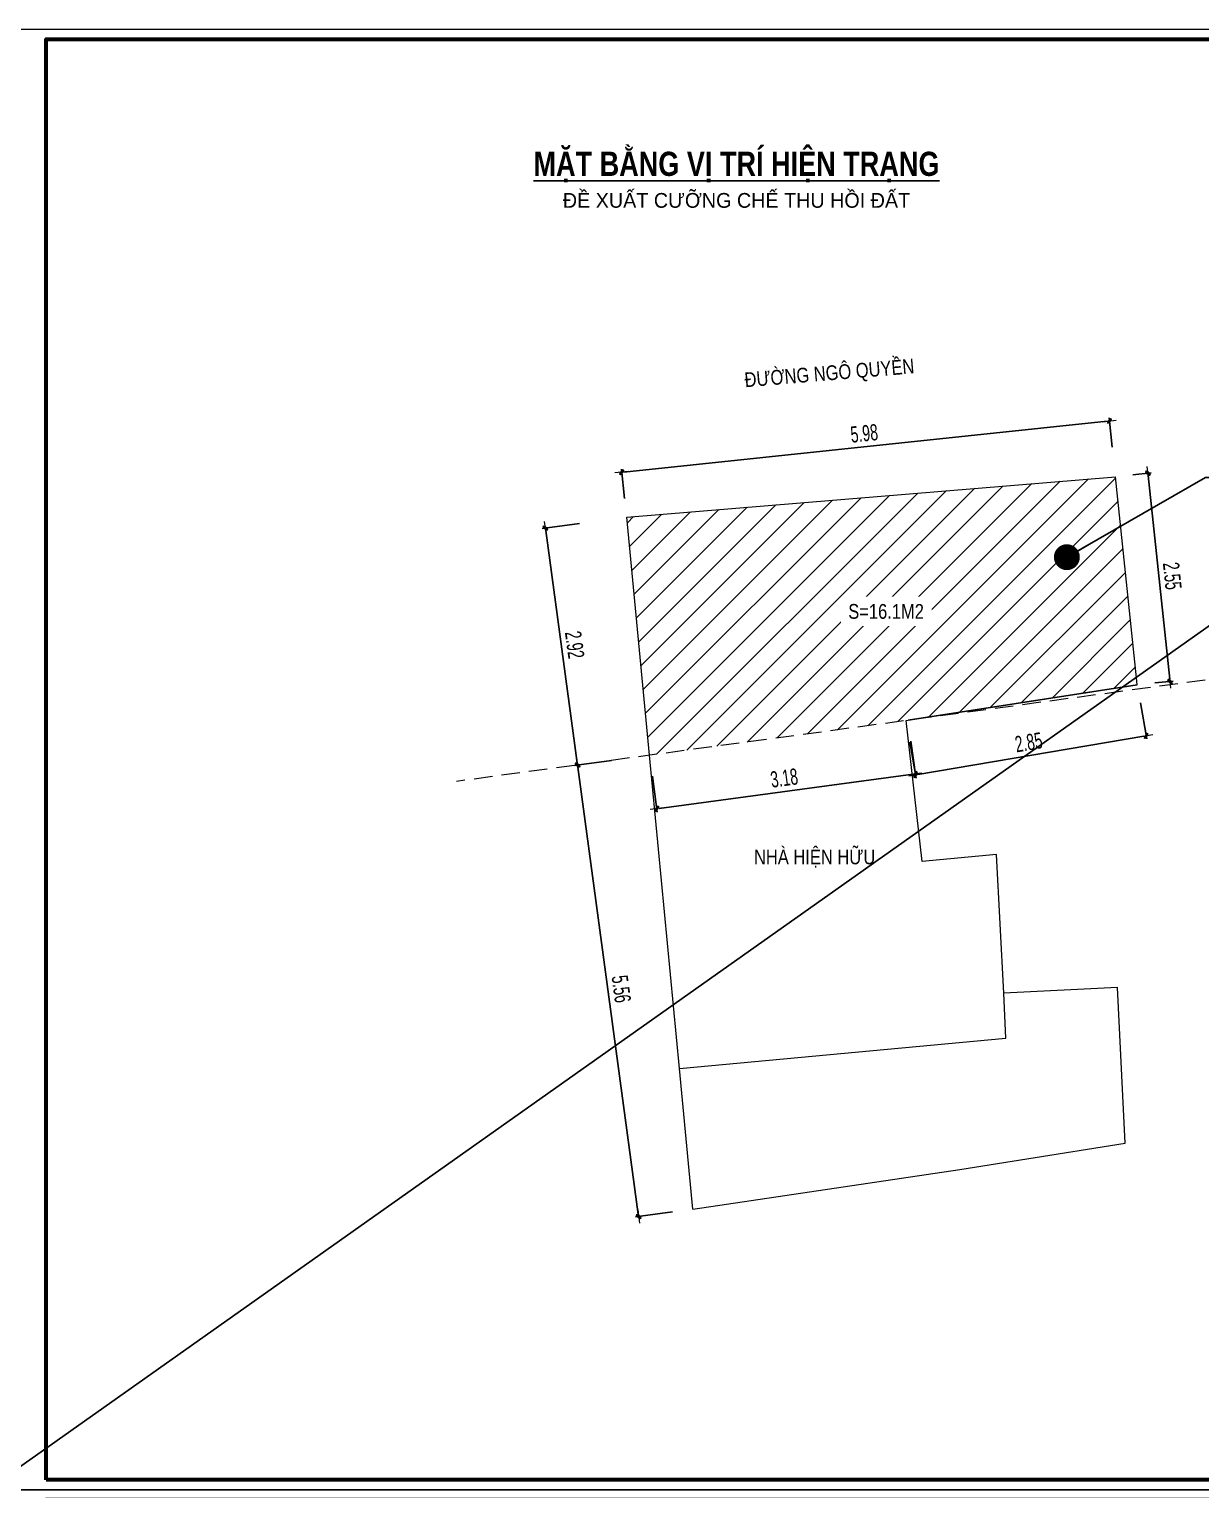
# Model space of a CAD drawing. Header units: millimetres. Extents: x 480521 to 6014615, y -961280 to 187869.
# Drawn here: x 706318 to 720609, y -11156 to 6664 of the extents above; entities that cross this region are included whole.
import ezdxf
from ezdxf.enums import TextEntityAlignment as Align

# ---------------------------------------------------------------- set-up
doc = ezdxf.new("R2010")
doc.units = ezdxf.units.MM
doc.header["$LTSCALE"] = 600
doc.header["$MEASUREMENT"] = 0
doc.linetypes.add('HIDDEN', pattern=[0.375, 0.25, -0.125])
doc.layers.get('0').update_dxf_attribs({"lineweight": 0})
doc.layers.get('Defpoints').update_dxf_attribs({"lineweight": 0})
for name, color, linetype, lineweight in [('dim', 144, 'Continuous', 13), ('Khungten_LCDI', 7, 'Continuous', 25), ('LC Dim', 8, 'Continuous', 18), ('LC Hatch @ 1 (1)', 252, 'Continuous', 9), ('LC Net khuat', 4, 'HIDDEN', 13), ('LC Net thay', 7, 'Continuous', 25), ('LC Text1', 3, 'Continuous', 20), ('LC Text2', 7, 'Continuous', 25), ('Level 10', 7, 'Continuous', 0)]:
    doc.layers.add(name, color=color, linetype=linetype, lineweight=lineweight)
doc.layers.add('KCS_Plotter', color=11, linetype='Continuous', plot=False)
doc.styles.add('HOATBIF', font='hoatbif.shx', dxfattribs={"width": 0.65})
doc.styles.add('Khungten', font='VHAVAN.TTF', dxfattribs={"width": 0.9, "height": 5000})
doc.styles.add('LC 1', font='VHAVANB.TTF')
doc.styles.add('LC3', font='VHARIALB.TTF', dxfattribs={"width": 0.8})
doc.styles.add('T2', font='VHARIAL.TTF', dxfattribs={"width": 0.8})
doc.styles.add('Title', font='VHBLACK.TTF')
doc.dimstyles.new('1-100 (1-60)', dxfattribs={"dimscale": 79, "dimtxt": 2.5, "dimasz": 0.35, "dimexe": 0.5, "dimexo": 0, "dimgap": 0.8, "dimtad": 1, "dimdec": 0, "dimzin": 0, "dimdsep": 46, "dimtxsty": 'HOATBIF', "dimblk1": 'DOT', "dimblk2": 'DOT', "dimsah": 1, "dimcen": -1, "dimdle": 1, "dimclrd": 256, "dimclre": 256, "dimclrt": 4, "dimadec": 3, "dimazin": 2, "dimtfac": 0.333333, "dimtdec": 0, "dimtix": 1, "dimtmove": 2, "dimatfit": 3, "dimldrblk": 'DOT', "dimfxl": 1, "dimtvp": 0.833333, "dimtolj": 1, "dimtzin": 0, "dimarcsym": 0})

# ---------------------------------------------------------------- blocks, each defined once
blk = doc.blocks.new('lcdi fix')
at = {"layer": 'Defpoints', "lineweight": 0}
blk.add_lwpolyline([(-1200, -14850), (-1200, 14850), (40800, 14850), (40800, -14850)], close=True, dxfattribs=at)
at = {"layer": 'Khungten_LCDI', "color": 5, "lineweight": 60}
blk.add_lwpolyline([(0, -14650), (0, 14650), (40600, 14650), (40600, -14650)], close=True, dxfattribs=at)
at = {"color": 7, "style": 'Khungten', "width": 0.8}
for tag, p in [('REVISION', (39499, -10746)), ('NGAYHT', (39546, -11609))]:
    blk.add_attdef(tag, text='', height=200, dxfattribs=at).set_placement(p, align=Align.CENTER)
at = {"layer": 'LC Text1', "color": 3, "style": 'LC 1', "width": 1.834006}
for tag, p, p2 in [('TENBANVE1', (36913, -8886), (40339, -8886)), ('TENBANVE2', (36913, -9562), (40339, -9562))]:
    blk.add_attdef(tag, text='', height=250, dxfattribs=at).set_placement(p, p2, align=Align.FIT)
at = {"layer": 'LC Text1', "style": 'Title', "width": 0.7}
blk.add_attdef('SOBANVE', text='', height=250, dxfattribs=at).set_placement((39562, -13896), align=Align.CENTER)
blk = doc.blocks.new('TIEUDE1')
at = {"layer": 'LC Text2', "color": 7, "style": 'LC 1'}
blk.add_attdef('TIªU§Ò', text='', height=5, dxfattribs=at).set_placement((0, 0), align=Align.BOTTOM_CENTER)
blk.add_attdef('TL', text='', height=3, dxfattribs=at).set_placement((0, -2), align=Align.TOP_CENTER)
blk = doc.blocks.new('DOT')
at = {"layer": 'dim'}
for p, q in [((-1, -1), (1, 1)), ((-3, 0), (3, 0))]:
    blk.add_line(p, q, dxfattribs=at)
blk.add_lwpolyline([(0.5, 1), (-1, -0.5), (-0.5, -1), (1, 0.5)], close=True, dxfattribs=at)
blk = doc.blocks.new('*D184')
at = {"layer": 'Defpoints', "color": 0, "transparency": 16777216}
for p in [(713029, 632), (713007, -2314), (713420, -2258)]:
    blk.add_point(p, dxfattribs=at)
at = {"layer": 'LC Dim', "lineweight": -2, "transparency": 16777216}
for p, q in [((713029, 632), (712576, 571)), ((712619, 549), (713003, -2286)), ((713420, -2258), (712967, -2319))]:
    blk.add_line(p, q, dxfattribs=at)
at = {"layer": 'LC Dim', "lineweight": -2, "transparency": 16777216, "xscale": 27.65, "yscale": 27.65, "zscale": 27.65}
for p, rotation in [((712615, 576), 97.70795660034537), ((713007, -2314), 277.7079566003454)]:
    blk.add_blockref('DOT', p, dxfattribs=dict(at, rotation=rotation))
at = {"layer": 'LC Dim', "color": 4, "transparency": 16777216, "insert": (712971, -847), "char_height": 197.5, "attachment_point": 5, "rotation": 277.708, "style": 'HOATBIF'}
blk.add_mtext('\\A1;2.92', dxfattribs=at)
blk = doc.blocks.new('_Dot')
at = {"color": 0, "linetype": 'ByBlock', "lineweight": -2}
blk.add_line((-0.5, 0), (-1, 0), dxfattribs=at)
at = {"color": 0, "linetype": 'ByBlock', "const_width": 0.5}
blk.add_lwpolyline([(-0.25, 0, 1), (0.25, 0, 1)], format="xyb", close=True, dxfattribs=at)
blk = doc.blocks.new('*D185')
at = {"layer": 'Defpoints', "color": 0, "transparency": 16777216}
for p in [(713420, -2258), (713752, -7822), (714166, -7766)]:
    blk.add_point(p, dxfattribs=at)
at = {"layer": 'LC Dim', "lineweight": -2, "transparency": 16777216}
for p, q in [((713420, -2258), (712967, -2319)), ((713010, -2341), (713748, -7795)), ((714166, -7766), (713713, -7827))]:
    blk.add_line(p, q, dxfattribs=at)
at = {"layer": 'LC Dim', "lineweight": -2, "transparency": 16777216, "xscale": 27.65, "yscale": 27.65, "zscale": 27.65}
for p, rotation in [((713007, -2314), 97.70795660055175), ((713752, -7822), 277.7079566005518)]:
    blk.add_blockref('DOT', p, dxfattribs=dict(at, rotation=rotation))
at = {"layer": 'LC Dim', "color": 4, "transparency": 16777216, "insert": (713540, -5046), "char_height": 197.5, "attachment_point": 5, "rotation": 277.708, "style": 'HOATBIF'}
blk.add_mtext('\\A1;5.56', dxfattribs=at)
blk = doc.blocks.new('*D186')
at = {"layer": 'Defpoints', "color": 0, "transparency": 16777216}
for p in [(719496, 1884), (719530, 1563), (713579, 938)]:
    blk.add_point(p, dxfattribs=at)
at = {"layer": 'LC Dim', "lineweight": -2, "transparency": 16777216}
for p, q in [((713572, 1261), (719469, 1881)), ((719530, 1563), (719492, 1923)), ((713579, 938), (713541, 1297))]:
    blk.add_line(p, q, dxfattribs=at)
at = {"layer": 'LC Dim', "lineweight": -2, "transparency": 16777216, "xscale": 27.65, "yscale": 27.65, "zscale": 27.65}
for p, rotation in [((719496, 1884), 6.003012937268879), ((713545, 1258), 186.0030129372689)]:
    blk.add_blockref('DOT', p, dxfattribs=dict(at, rotation=rotation))
at = {"layer": 'LC Dim', "color": 4, "transparency": 16777216, "insert": (716504, 1732), "char_height": 197.5, "attachment_point": 5, "rotation": 6.003, "style": 'HOATBIF'}
blk.add_mtext('\\A1;5.98', dxfattribs=at)
blk = doc.blocks.new('*D187')
at = {"layer": 'Defpoints', "color": 0, "transparency": 16777216}
for p in [(719782, 1227), (720049, -1313), (720233, -1294)]:
    blk.add_point(p, dxfattribs=at)
at = {"layer": 'LC Dim', "lineweight": -2, "transparency": 16777216}
for p, q in [((719782, 1227), (720005, 1250)), ((719969, 1219), (720230, -1266)), ((720049, -1313), (720272, -1290))]:
    blk.add_line(p, q, dxfattribs=at)
at = {"layer": 'LC Dim', "lineweight": -2, "transparency": 16777216, "xscale": 27.65, "yscale": 27.65, "zscale": 27.65}
for p, rotation in [((719966, 1246), 96.00301487393416), ((720233, -1294), 276.0030148739342)]:
    blk.add_blockref('DOT', p, dxfattribs=dict(at, rotation=rotation))
at = {"layer": 'LC Dim', "color": 4, "transparency": 16777216, "insert": (720261, -7), "char_height": 197.5, "attachment_point": 5, "rotation": 276.003, "style": 'HOATBIF'}
blk.add_mtext('\\A1;2.55', dxfattribs=at)
blk = doc.blocks.new('*D256')
at = {"layer": 'Defpoints', "color": 0, "transparency": 16777216}
for p in [(719875, -1556), (719943, -1957), (717062, -2034)]:
    blk.add_point(p, dxfattribs=at)
at = {"layer": 'LC Dim', "lineweight": -2, "transparency": 16777216}
for p, q in [((719875, -1556), (719950, -1996)), ((717062, -2034), (717137, -2475)), ((717158, -2431), (719916, -1962))]:
    blk.add_line(p, q, dxfattribs=at)
at = {"layer": 'LC Dim', "lineweight": -2, "transparency": 16777216, "xscale": 27.65, "yscale": 27.65, "zscale": 27.65}
for p, rotation in [((719943, -1957), 9.659068116242405), ((717131, -2436), 189.6590681162424)]:
    blk.add_blockref('DOT', p, dxfattribs=dict(at, rotation=rotation))
at = {"layer": 'LC Dim', "color": 4, "transparency": 16777216, "insert": (718510, -2037), "char_height": 197.5, "attachment_point": 5, "rotation": 9.6591, "style": 'HOATBIF'}
blk.add_mtext('\\A1;2.85', dxfattribs=at)
blk = doc.blocks.new('*D257')
at = {"layer": 'Defpoints', "color": 0, "transparency": 16777216}
for p in [(717072, -2022), (713920, -2449), (717126, -2420)]:
    blk.add_point(p, dxfattribs=at)
at = {"layer": 'LC Dim', "lineweight": -2, "transparency": 16777216}
for p, q in [((717072, -2022), (717132, -2459)), ((713920, -2449), (713979, -2887)), ((714001, -2844), (717099, -2424))]:
    blk.add_line(p, q, dxfattribs=at)
at = {"layer": 'LC Dim', "lineweight": -2, "transparency": 16777216, "xscale": 27.65, "yscale": 27.65, "zscale": 27.65}
for p, rotation in [((717126, -2420), 7.714946493400701), ((713974, -2847), 187.7149464934007)]:
    blk.add_blockref('DOT', p, dxfattribs=dict(at, rotation=rotation))
at = {"layer": 'LC Dim', "color": 4, "transparency": 16777216, "insert": (715528, -2473), "char_height": 197.5, "attachment_point": 5, "rotation": 7.7149, "style": 'HOATBIF'}
blk.add_mtext('\\A1;3.18', dxfattribs=at)

msp = doc.modelspace()

# ---------------------------------------------------------------- hatches: boundary and pattern name
at = {"layer": 'LC Hatch @ 1 (1)', "ltscale": 2}
h = msp.add_hatch(dxfattribs=at)
h.set_pattern_fill('ANSI31', color=256, scale=1800)
h.set_pattern_definition([(45, (4559.3, 19305.77), (-159.099026, 159.099026), [])])
h.paths.add_polyline_path([(719567.477, 1204.223), (713608.061, 710.794), (713622.945, 554.793), (713885.285, -2194.774), (717017.488, -1770.84), (719834.58, -1335.804), (719825.401, -1248.513)])

# ---------------------------------------------------------------- linework, layer by layer
at = {"layer": 'LC Net khuat', "color": 1, "lineweight": 13, "ltscale": 1.5, "flags": 128}
msp.add_lwpolyline([(722336.109, -1050.983), (711531.668, -2513.328)], dxfattribs=at)
at = {"layer": 'LC Net thay', "color": 7, "linetype": 'Continuous', "lineweight": 0}
for p, q in [((713608.061, 710.794), (719567.477, 1204.223)), ((719825.401, -1248.513), (719567.477, 1204.223)), ((713885.285, -2194.774), (713608.061, 710.794)), ((717017.488, -1770.84), (719834.58, -1335.804)), ((719834.58, -1335.804), (719825.401, -1248.513)), ((717212.324, -3490.199), (717017.488, -1770.84)), ((714249.813, -6015.37), (713885.285, -2194.774)), ((718119.47, -3406.169), (717212.324, -3490.199)), ((718204.96, -5096.661), (718119.47, -3406.169)), ((719592.513, -5026.492), (718204.96, -5096.661)), ((718232.762, -5646.427), (718204.96, -5096.661)), ((719688.66, -6927.725), (719592.513, -5026.492)), ((714249.813, -6015.37), (718232.762, -5646.427)), ((714413.643, -7732.464), (714249.813, -6015.37))]:
    msp.add_line(p, q, dxfattribs=at)
at = {"layer": 'Level 10', "color": 5, "linetype": 'Continuous', "lineweight": 0}
msp.add_line((719834.58, -1335.804), (717037.997, -1767.673), dxfattribs=at)
at = {"layer": 'Level 10', "color": 7, "linetype": 'Continuous', "lineweight": 0}
msp.add_line((717668.329, -7249.189), (719688.66, -6927.725), dxfattribs=at)
at = {"layer": 'Level 10', "color": 7, "linetype": 'Continuous', "lineweight": 0, "flags": 128}
msp.add_lwpolyline([(714413.643, -7732.464), (717668.329, -7249.189)], dxfattribs=at)

# ---------------------------------------------------------------- block references
at = {"layer": 'LC Net thay', "xscale": 0.6000000155618168, "yscale": 0.6000000155618168, "zscale": 0.6000000155618168}
for p in [(706524.637, -2246.412), (706524.637, -20066.413)]:
    msp.add_blockref('lcdi fix', p, dxfattribs=at)
at = {"layer": 'LC Text2'}
ref = msp.add_blockref('TIEUDE1', (714945.613, 4785.062), dxfattribs=dict(at, xscale=60.00000000003865, yscale=60.00000000003865, zscale=60.00000000003865))
ref.add_attrib('TIªU§Ò', '%%UmÆt b»ng vÞ trÝ hiÖn tr¹ng', dxfattribs={"color": 7, "height": 295.46488, "style": 'LC3', "width": 0.8}).set_placement((714945.613, 4785.062), align=Align.BOTTOM_CENTER)
ref.add_attrib('TL', '®Ò xuÊt c\xadìng chÕ thu håi ®Êt', dxfattribs={"color": 7, "height": 180, "style": 'LC 1'}).set_placement((714945.613, 4665.062), align=Align.TOP_CENTER)

# ---------------------------------------------------------------- texts
at = {"layer": 'LC Text2', "style": 'T2', "width": 0.8}
msp.add_text('®\xadêng ng« quyÒn', height=180, rotation=4.7331921, dxfattribs=at).set_placement((715051.589, 2294.572))

# ---------------------------------------------------------------- dimensions: what is measured, and where the dimension line sits
at = {"layer": 'LC Dim'}
for p1, p2, distance, picture, middle in [((713578.526, 937.64), (719529.702, 1563.45), 321.951, '*D186', (716503.507, 1731.792)), ((719781.638, 1226.743), (720048.74, -1313.283), 185.341, '*D187', (720260.576, -6.95)), ((713028.982, 632.417), (713420.153, -2257.728), -417.373, '*D184', (712971.452, -846.914)), ((717062.309, -2034.189), (719874.812, -1555.507), -407.216, '*D256', (718509.712, -2036.637)), ((713919.738, -2449.094), (717072.45, -2021.993), -401.999, '*D257', (715528.319, -2473.42))]:
    dim = msp.add_aligned_dim(p1=p1, p2=p2, distance=distance, dimstyle='1-100 (1-60)', override={"dimdec": 2, "dimlfac": 0.001}, dxfattribs=at)
    dim.commit()
    dim.dimension.update_dxf_attribs({"geometry": picture, "text_midpoint": middle})
dim = msp.add_linear_dim(base=(713752.081, -7822.004), p1=(713420.153, -2257.728), p2=(714165.683, -7766.024), angle=97.7079566, dimstyle='1-100 (1-60)', override={"dimdec": 2, "dimlfac": 0.001}, dxfattribs=at)
dim.commit()
dim.dimension.update_dxf_attribs({"geometry": '*D185', "text_midpoint": (713539.803, -5046.134)})

# ---------------------------------------------------------------- leaders
msp.add_leader([(718975.855, 222.051), (720668.051, 1192.877), (725721.905, 1192.877)], dimstyle='1-100 (1-60)', override={"dimasz": 4, "dimdec": 2, "dimlfac": 0.001}, dxfattribs=at)

# ---------------------------------------------------------------- next in the draw order: texts
at = {"layer": 'LC Text2', "char_height": 180, "attachment_point": 1, "style": 'T2', "bg_fill": 3, "box_fill_scale": 1.5, "bg_fill_color": 256, "bg_fill_transparency": 0}
for s, insert, width in [('s=16.1m2', (716309.258, -349.543), 927.25441), ('nhµ hiÖn h÷u', (715159.345, -3345.252), 1438.55853)]:
    msp.add_mtext(s, dxfattribs=dict(at, insert=insert, width=width))

# ---------------------------------------------------------------- next in the draw order: linework, layer by layer
at = {"layer": 'KCS_Plotter'}
msp.add_line((705804.637, -11156.412), (731004.637, 6663.588), dxfattribs=at)

doc.saveas('drawing.dxf')
